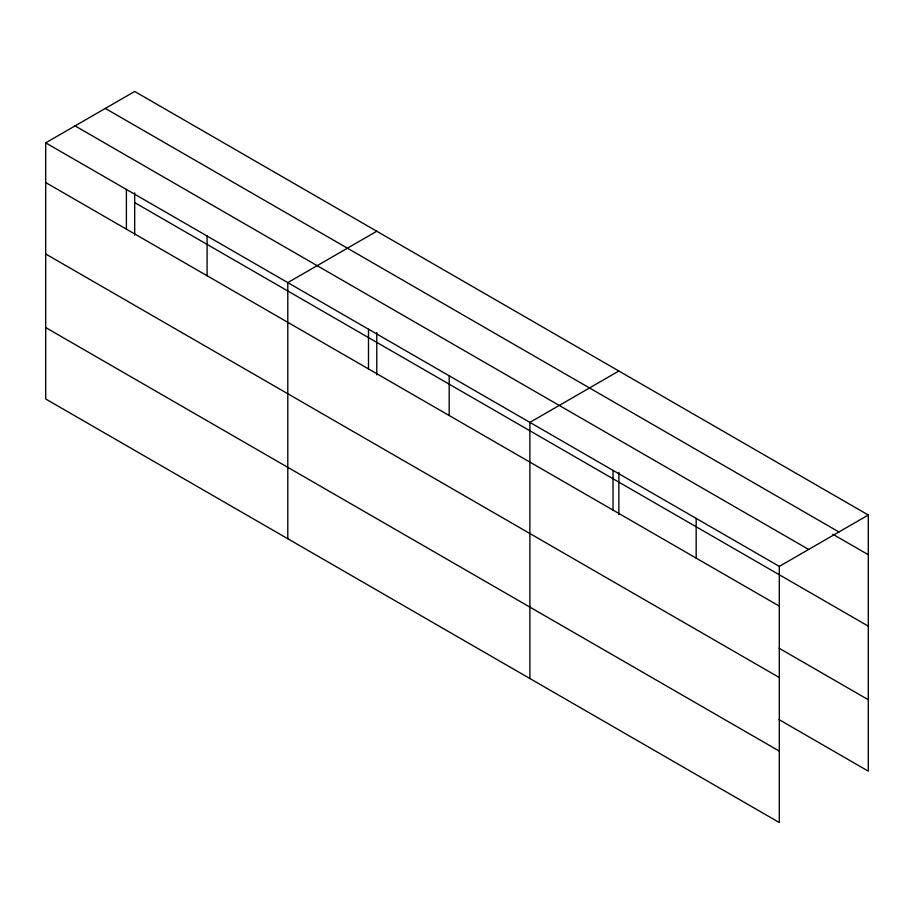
<?xml version="1.0" encoding="UTF-8"?>
<svg xmlns="http://www.w3.org/2000/svg" width="914" height="914" viewBox="0 0 914 914"><rect width="100%" height="100%" fill="white"/><g stroke="black" fill="none" stroke-linecap="round" stroke-linejoin="round"><path stroke-width="1.37" d="M45.7 142.847L779.311 566.394L779.311 822.531L45.7 398.984L45.7 142.847L134.689 91.469L868.3 515.016L868.3 771.153L779.048 719.615M376.785 231.242L287.796 282.62L287.796 538.746M618.869 371.015L529.88 422.394L529.88 678.519M779.311 566.394L868.3 515.016M105.327 108.423L838.938 531.971M832.837 534.256L868.3 554.729M75.062 125.892L808.673 549.44M134.689 202.6L868.3 626.147M45.7 182.56L779.311 606.108M779.048 648.197L868.3 699.736M45.7 253.978L779.311 677.525M45.7 327.566L779.311 751.102M696.171 518.398L696.171 558.1M618.869 472.344L618.869 514.685M613.031 470.39L613.031 510.103M449.185 375.803L449.185 415.504M376.785 332.57L376.785 374.923M368.491 329.211L368.491 368.913M207.09 236.029L207.09 275.742M134.689 192.797L134.689 235.149M126.395 189.438L126.395 229.151"/></g></svg>
